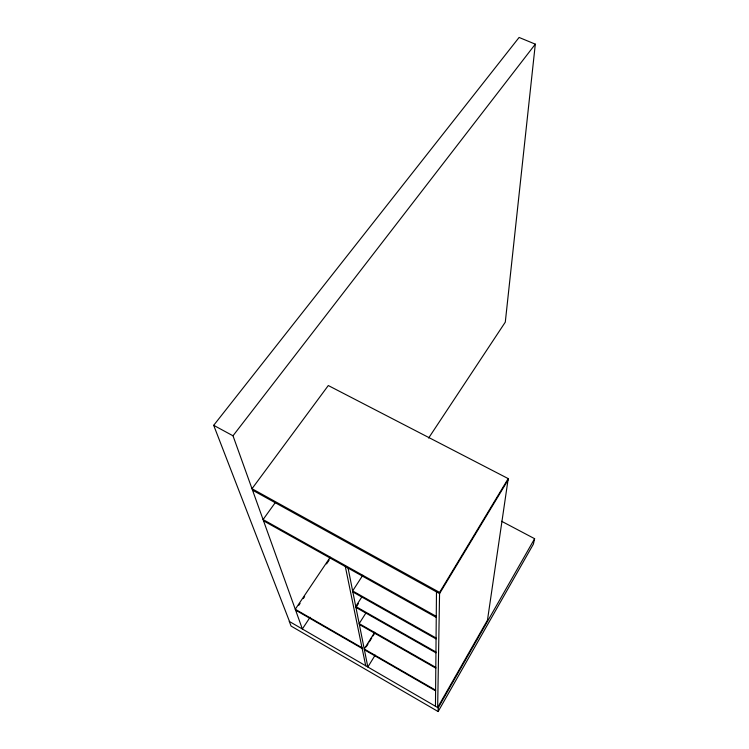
<?xml version="1.0" encoding="UTF-8"?>
<svg xmlns="http://www.w3.org/2000/svg" width="749" height="749" viewBox="0 0 749 749"><rect width="100%" height="100%" fill="white"/><g stroke="black" fill="none" stroke-linecap="round" stroke-linejoin="round"><path stroke-width="1.12" d="M435.459 706.223L436.48 591.897M439.579 592.412L437.659 707.496L487.477 620.144L508.215 478.611L328.296 385.538L252.001 488.723L439.579 592.412L508.215 478.611M438.202 707.852L289.264 621.408L291.061 626.061L438.137 711.55L438.202 707.852L534.617 538.7L501.624 521.276M289.507 621.511L213.69 425.32L519.094 37.45L535.31 44.154L505.294 322.136L428.625 438.053M534.617 538.7L533.4 544.111L438.137 711.55M508.009 480.053L439.56 593.601L252.516 490.155M375.174 655.122L367.843 667.013L348.079 568.098M374.725 632.24L364.248 649.027L435.6 690.166M366.242 646.827L368.087 643.868M369.313 641.893L371.776 637.951M373.002 635.976L374.238 634.01M365.999 612.86L359.174 623.617L435.806 667.378M362.039 596.663L355.747 606.475L435.946 651.986M356.561 606.456L358.453 603.516M362.816 575.241L352.639 590.933L436.068 637.989M310.086 617.279L302.353 628.973L232.995 435.787L213.69 425.32M298.804 605.286L300.096 603.357M303.326 598.554L304.618 596.625M326.573 563.922L329.157 560.074M330.225 557.237L295.275 609.265L362.001 647.735M275.286 502.607L263.068 519.553L436.264 616.352M232.995 435.787L535.31 44.154M263.526 520.817L436.255 617.401M352.845 591.963L436.058 638.916M355.934 607.43L435.937 652.838M359.342 624.488L435.796 668.164M295.574 610.098L362.16 648.494M364.398 649.786L435.59 690.85M345.317 566.553L365.718 665.777"/></g></svg>
